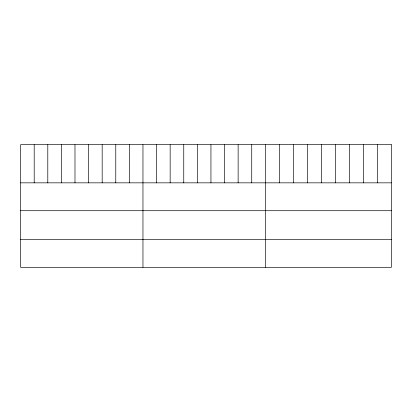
<?xml version="1.0" encoding="UTF-8"?>
<svg xmlns="http://www.w3.org/2000/svg" width="412" height="412" viewBox="0 0 412 412"><rect width="100%" height="100%" fill="white"/><g stroke="black" fill="none" stroke-linecap="round" stroke-linejoin="round"><path stroke-width="0.62" d="M20.6 182.84L391.4 182.84M20.6 210.712L391.4 210.712M20.6 239.434L391.4 239.434M377.392 144.689L377.392 182.84M363.384 144.689L363.384 182.84M349.376 144.689L349.376 182.84M335.368 144.689L335.368 182.84M321.36 144.689L321.36 182.84M307.352 144.689L307.352 182.84M293.344 144.689L293.344 182.84M279.336 144.689L279.336 182.84M265.328 144.689L265.328 267.311M251.732 144.689L251.732 182.84M238.136 144.689L238.136 182.84M224.54 144.689L224.54 182.84M210.944 144.689L210.944 182.84M197.348 144.689L197.348 182.84M183.752 144.689L183.752 182.84M170.156 144.689L170.156 182.84M156.56 144.689L156.56 182.84M142.964 144.689L142.964 267.311M129.368 144.689L129.368 182.84M115.772 144.689L115.772 182.84M102.176 144.689L102.176 182.84M88.58 144.689L88.58 182.84M74.984 144.689L74.984 182.84M61.388 144.689L61.388 182.84M47.792 144.689L47.792 182.84M34.196 144.689L34.196 182.84M391.4 144.689L20.6 144.689L20.6 267.311L391.4 267.311L391.4 144.689"/></g></svg>
